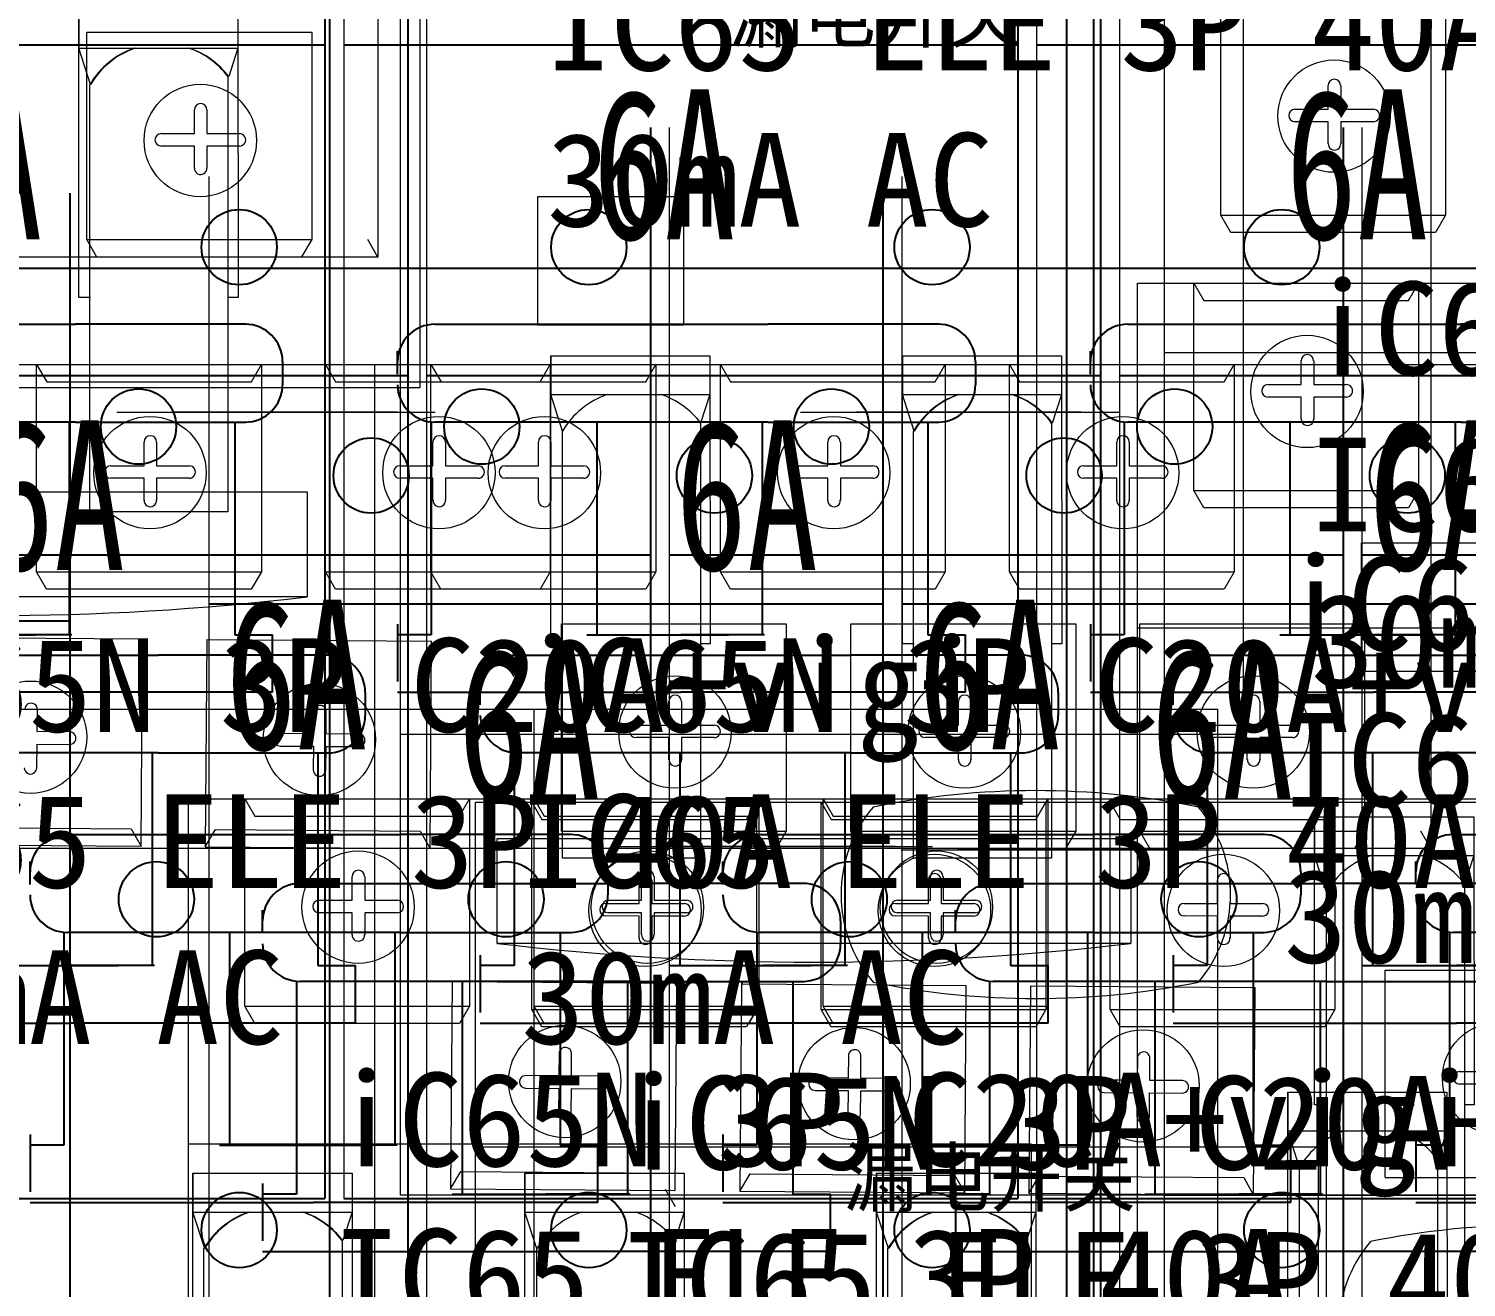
# Model space of a CAD drawing. Extents: x -21176 to 41123, y 80777 to 162275.
# Drawn here: x -18120.7 to -18043.9, y 81977.8 to 82045 of the extents above; entities that cross this region are included whole.
import ezdxf

# ---------------------------------------------------------------- set-up
doc = ezdxf.new("R2010")
doc.units = 0
doc.header["$MEASUREMENT"] = 0
doc.layers.add('TEXT', color=2, linetype='Continuous')
doc.layers.add('细实线层', color=7, linetype='Continuous')
doc.styles.add('ST', font='', dxfattribs={"width": 0.8, "height": 300})
doc.styles.get('ST').set_extended_font_data('SimSun')

msp = doc.modelspace()

# ---------------------------------------------------------------- linework, layer by layer
at = {"color": 0, "lineweight": -2}
for p, q in [((-18104.628, 82099.246), (-18104.628, 81961.746)), ((-18063.835, 82074.632), (-18063.835, 81937.132)), ((-18104.878, 82066.931), (-18104.878, 81982.5)), ((-18067.878, 82066.931), (-18067.878, 81982.5)), ((-18065.276, 82059.93), (-18065.276, 81922.43)), ((-18100.458, 82049.267), (-18100.458, 81964.837)), ((-18063.458, 82049.267), (-18063.458, 81964.837)), ((-18087.503, 82039.686), (-18087.503, 81955.256)), ((-18050.503, 82039.686), (-18050.503, 81955.256)), ((-18075.08, 82037.073), (-18075.08, 81952.642)), ((-18118.498, 82036.176), (-18118.498, 81951.746)), ((-17271.046, 82032.147), (-18201.046, 82032.147))]:
    msp.add_line(p, q, dxfattribs=at)
at = {"lineweight": 0}
for p, q in [((-18118.025, 82045.995), (-18118.025, 82043.921)), ((-18118.025, 82043.921), (-18109.523, 82043.921)), ((-18117.393, 82041.973), (-18118.025, 82043.921)), ((-18109.523, 82043.921), (-18110.02, 82042.401)), ((-18057.045, 82034.996), (-18045.045, 82034.996)), ((-18056.51, 82034.069), (-18057.045, 82034.996)), ((-18045.045, 82034.996), (-18045.581, 82034.07)), ((-18117.587, 82033.695), (-18105.587, 82033.695)), ((-18117.053, 82032.767), (-18117.587, 82033.695)), ((-18117.587, 82033.695), (-18105.587, 82033.695)), ((-18117.053, 82032.767), (-18117.587, 82033.695)), ((-18105.587, 82033.695), (-18106.124, 82032.769)), ((-18105.587, 82033.695), (-18106.124, 82032.769)), ((-18102.046, 82032.767), (-18102.58, 82033.695)), ((-18102.046, 82032.767), (-18102.58, 82033.695)), ((-18058.486, 82031.367), (-18057.949, 82030.441)), ((-18047.02, 82030.44), (-18046.486, 82031.367)), ((-18120.274, 82027.032), (-18119.738, 82026.106)), ((-18108.808, 82026.105), (-18108.274, 82027.032)), ((-18104.845, 82027.032), (-18104.308, 82026.106)), ((-18099.216, 82027.032), (-18098.679, 82026.106)), ((-18093.379, 82026.105), (-18092.845, 82027.032)), ((-18092.822, 82027.497), (-18092.822, 82025.423)), ((-18087.75, 82026.105), (-18087.216, 82027.032)), ((-18083.762, 82027.032), (-18083.226, 82026.106)), ((-18074.044, 82027.493), (-18074.044, 82025.419)), ((-18072.297, 82026.105), (-18071.762, 82027.032)), ((-18068.333, 82027.032), (-18067.797, 82026.106)), ((-18056.867, 82026.105), (-18056.333, 82027.032)), ((-18092.822, 82025.423), (-18084.319, 82025.423)), ((-18092.189, 82023.475), (-18092.822, 82025.423)), ((-18084.319, 82025.423), (-18084.817, 82023.903)), ((-18074.044, 82025.419), (-18065.541, 82025.419)), ((-18073.411, 82023.471), (-18074.044, 82025.419)), ((-18065.541, 82025.419), (-18066.039, 82023.899)), ((-18116, 82024.485), (-18099, 82024.485)), ((-18101, 82024.485), (-18113, 82024.485)), ((-18079.489, 82024.485), (-18062.489, 82024.485)), ((-18064.489, 82024.485), (-18076.489, 82024.485)), ((-18058.486, 82020.294), (-18046.486, 82020.294)), ((-18057.952, 82019.367), (-18058.486, 82020.294)), ((-18046.486, 82020.294), (-18047.022, 82019.368)), ((-18120.274, 82015.959), (-18108.274, 82015.959)), ((-18119.74, 82015.032), (-18120.274, 82015.959)), ((-18108.274, 82015.959), (-18108.811, 82015.034)), ((-18104.845, 82015.959), (-18092.845, 82015.959)), ((-18104.311, 82015.032), (-18104.845, 82015.959)), ((-18099.216, 82015.959), (-18087.216, 82015.959)), ((-18098.682, 82015.032), (-18099.216, 82015.959)), ((-18092.845, 82015.959), (-18093.382, 82015.034)), ((-18087.216, 82015.959), (-18087.752, 82015.034)), ((-18083.762, 82015.959), (-18071.762, 82015.959)), ((-18083.228, 82015.032), (-18083.762, 82015.959)), ((-18071.762, 82015.959), (-18072.299, 82015.034)), ((-18068.333, 82015.959), (-18056.333, 82015.959)), ((-18067.799, 82015.032), (-18068.333, 82015.959)), ((-18056.333, 82015.959), (-18056.87, 82015.034)), ((-18126.613, 82012.467), (-18114.613, 82012.375)), ((-18111.184, 82012.349), (-18099.185, 82012.257)), ((-18109.163, 82003.832), (-18108.626, 82002.907)), ((-18097.697, 82002.905), (-18097.163, 82003.832)), ((-18093.71, 82003.832), (-18093.173, 82002.907)), ((-18082.244, 82002.905), (-18081.71, 82003.832)), ((-18078.28, 82003.832), (-18077.744, 82002.907)), ((-18066.815, 82002.905), (-18066.28, 82003.832)), ((-18093.838, 82003.658), (-18093.301, 82002.733)), ((-18082.372, 82002.731), (-18081.838, 82003.658)), ((-18078.384, 82003.658), (-18077.848, 82002.733)), ((-18066.918, 82002.731), (-18066.384, 82003.658)), ((-18062.955, 82003.658), (-18062.418, 82002.733)), ((-18051.489, 82002.731), (-18050.955, 82003.658)), ((-18115.225, 82002.233), (-18114.698, 82001.302)), ((-18052.029, 82002.883), (-18052.029, 82000.809)), ((-18111.269, 82001.276), (-18110.725, 82002.198)), ((-18099.796, 82002.116), (-18099.269, 82001.184)), ((-18092.243, 82002.112), (-18080.243, 82002.112)), ((-18080.243, 82002.112), (-18080.779, 82001.186)), ((-18076.789, 82002.112), (-18064.789, 82002.112)), ((-18076.255, 82001.184), (-18076.789, 82002.112)), ((-18064.789, 82002.112), (-18065.326, 82001.186)), ((-18061.36, 82002.112), (-18049.36, 82002.112)), ((-18060.826, 82001.184), (-18061.36, 82002.112)), ((-18049.36, 82002.112), (-18049.897, 82001.186)), ((-18045.819, 82001.184), (-18046.353, 82002.112)), ((-18089.436, 82001.285), (-18072.436, 82001.285)), ((-18074.436, 82001.285), (-18086.436, 82001.285)), ((-18074.11, 82001.111), (-18057.11, 82001.111)), ((-18059.11, 82001.111), (-18071.11, 82001.111)), ((-18052.029, 82000.809), (-18043.526, 82000.809)), ((-18051.396, 81998.861), (-18052.029, 82000.809)), ((-18043.526, 82000.809), (-18044.024, 81999.289)), ((-18098.085, 81994.083), (-18086.085, 81993.991)), ((-18082.548, 81994.107), (-18082.632, 81993.965)), ((-18082.632, 81993.965), (-18070.632, 81993.873)), ((-18067.203, 81993.847), (-18055.203, 81993.755)), ((-18109.163, 81992.759), (-18097.163, 81992.759)), ((-18108.629, 81991.832), (-18109.163, 81992.759)), ((-18097.163, 81992.759), (-18097.7, 81991.834)), ((-18093.838, 81992.585), (-18081.838, 81992.585)), ((-18093.303, 81991.658), (-18093.838, 81992.585)), ((-18093.71, 81992.759), (-18081.71, 81992.759)), ((-18093.176, 81991.832), (-18093.71, 81992.759)), ((-18081.838, 81992.585), (-18082.374, 81991.66)), ((-18081.71, 81992.759), (-18082.246, 81991.834)), ((-18078.384, 81992.585), (-18066.384, 81992.585)), ((-18077.85, 81991.658), (-18078.384, 81992.585)), ((-18078.28, 81992.759), (-18066.28, 81992.759)), ((-18077.746, 81991.832), (-18078.28, 81992.759)), ((-18066.384, 81992.585), (-18066.921, 81991.66)), ((-18066.28, 81992.759), (-18066.817, 81991.834)), ((-18062.955, 81992.585), (-18050.955, 81992.585)), ((-18062.421, 81991.658), (-18062.955, 81992.585)), ((-18050.955, 81992.585), (-18051.492, 81991.66)), ((-18053.47, 81988.181), (-18053.47, 81986.107)), ((-18053.47, 81986.107), (-18044.967, 81986.107)), ((-18052.837, 81984.159), (-18053.47, 81986.107)), ((-18044.967, 81986.107), (-18045.465, 81984.587)), ((-18111.934, 81983.842), (-18111.934, 81981.769)), ((-18098.169, 81983.01), (-18097.625, 81983.932)), ((-18094.2, 81983.846), (-18094.2, 81981.772)), ((-18082.716, 81982.892), (-18082.172, 81983.814)), ((-18075.422, 81983.842), (-18075.422, 81981.769)), ((-18071.244, 81983.732), (-18070.717, 81982.801)), ((-18067.287, 81982.774), (-18066.744, 81983.696)), ((-18055.815, 81983.614), (-18055.288, 81982.683)), ((-18048.261, 81983.61), (-18036.261, 81983.61)), ((-18086.703, 81982.994), (-18086.176, 81982.062)), ((-18111.934, 81981.769), (-18103.431, 81981.769)), ((-18111.301, 81979.821), (-18111.934, 81981.769)), ((-18103.431, 81981.769), (-18103.929, 81980.249)), ((-18094.2, 81981.772), (-18085.697, 81981.772)), ((-18093.567, 81979.824), (-18094.2, 81981.772)), ((-18085.697, 81981.772), (-18086.195, 81980.252)), ((-18075.422, 81981.769), (-18066.919, 81981.769)), ((-18074.789, 81979.821), (-18075.422, 81981.769)), ((-18066.919, 81981.769), (-18067.417, 81980.249))]:
    msp.add_line(p, q, dxfattribs=at)
at = {"color": 0, "linetype": 'Continuous'}
for p, q in [((-18140.878, 82044.103), (-18104.878, 82044.103)), ((-18103.878, 82044.103), (-18067.878, 82044.103)), ((-18066.878, 82044.103), (-18030.878, 82044.103)), ((-18136.458, 82026.44), (-18100.458, 82026.44)), ((-18099.458, 82026.44), (-18063.458, 82026.44)), ((-18062.458, 82026.44), (-18026.458, 82026.44)), ((-18123.503, 82016.858), (-18087.503, 82016.858)), ((-18086.503, 82016.858), (-18050.503, 82016.858)), ((-18049.503, 82016.858), (-18013.503, 82016.858)), ((-18111.08, 82014.245), (-18075.08, 82014.245)), ((-18074.08, 82014.245), (-18038.08, 82014.245)), ((-18154.498, 82013.349), (-18118.498, 82013.349)), ((-18140.878, 81982.5), (-18104.878, 81982.5)), ((-18103.878, 81982.5), (-18067.878, 81982.5)), ((-18066.878, 81982.5), (-18030.878, 81982.5))]:
    msp.add_line(p, q, dxfattribs=at)
at = {"color": 0}
for p, q in [((-18136.003, 82029.177), (-18118.204, 82029.177)), ((-18109.103, 82029.177), (-18118.204, 82029.177)), ((-18099.003, 82029.177), (-18081.204, 82029.177)), ((-18072.103, 82029.177), (-18081.204, 82029.177)), ((-18062.003, 82029.177), (-18044.204, 82029.177)), ((-18035.103, 82029.177), (-18044.204, 82029.177)), ((-18101.003, 82026.515), (-18101.003, 82027.742)), ((-18064.003, 82026.515), (-18064.003, 82027.742)), ((-18107.143, 82027.178), (-18107.143, 82025.95)), ((-18070.143, 82027.178), (-18070.143, 82025.95)), ((-18118.204, 82023.95), (-18136.003, 82023.95)), ((-18118.529, 82023.95), (-18118.529, 82012.594)), ((-18118.204, 82023.95), (-18109.103, 82023.95)), ((-18109.687, 82023.95), (-18109.687, 82012.594)), ((-18099.198, 82023.95), (-18099.198, 82012.594)), ((-18081.204, 82023.95), (-18099.003, 82023.95)), ((-18090.356, 82023.95), (-18090.356, 82012.594)), ((-18081.529, 82023.95), (-18081.529, 82012.594)), ((-18081.204, 82023.95), (-18072.103, 82023.95)), ((-18072.687, 82023.95), (-18072.687, 82012.594)), ((-18062.198, 82023.95), (-18062.198, 82012.594)), ((-18044.204, 82023.95), (-18062.003, 82023.95)), ((-18053.356, 82023.95), (-18053.356, 82012.594)), ((-18044.529, 82023.95), (-18044.529, 82012.594)), ((-18044.204, 82023.95), (-18035.103, 82023.95)), ((-18101.003, 82013.159), (-18101.003, 82010.094)), ((-18064.003, 82013.159), (-18064.003, 82010.094)), ((-18127.888, 82012.594), (-18120.333, 82012.594)), ((-18118.399, 82012.594), (-18122.878, 82012.594)), ((-18118.529, 82012.594), (-18120.333, 82012.594)), ((-18109.687, 82012.594), (-18107.676, 82012.594)), ((-18099.198, 82012.594), (-18101.003, 82012.594)), ((-18090.888, 82012.594), (-18083.333, 82012.594)), ((-18090.356, 82012.594), (-18085.878, 82012.594)), ((-18081.399, 82012.594), (-18085.878, 82012.594)), ((-18081.529, 82012.594), (-18083.333, 82012.594)), ((-18072.687, 82012.594), (-18070.676, 82012.594)), ((-18062.198, 82012.594), (-18064.003, 82012.594)), ((-18053.888, 82012.594), (-18046.333, 82012.594)), ((-18053.356, 82012.594), (-18048.878, 82012.594)), ((-18044.399, 82012.594), (-18048.878, 82012.594)), ((-18044.529, 82012.594), (-18046.333, 82012.594)), ((-18131.583, 82011.514), (-18113.784, 82011.514)), ((-18104.683, 82011.514), (-18113.784, 82011.514)), ((-18094.583, 82011.514), (-18076.784, 82011.514)), ((-18067.683, 82011.514), (-18076.784, 82011.514)), ((-18057.583, 82011.514), (-18039.784, 82011.514)), ((-18096.583, 82008.851), (-18096.583, 82010.079)), ((-18059.583, 82008.851), (-18059.583, 82010.079)), ((-18107.676, 82009.529), (-18122.878, 82009.529)), ((-18102.723, 82009.514), (-18102.723, 82008.287)), ((-18101.003, 82009.529), (-18085.878, 82009.529)), ((-18070.676, 82009.529), (-18085.878, 82009.529)), ((-18065.723, 82009.514), (-18065.723, 82008.287)), ((-18064.003, 82009.529), (-18048.878, 82009.529)), ((-18033.676, 82009.529), (-18048.878, 82009.529)), ((-18113.784, 82006.286), (-18131.583, 82006.286)), ((-18114.109, 82006.286), (-18114.109, 81994.93)), ((-18113.784, 82006.286), (-18104.683, 82006.286)), ((-18105.266, 82006.286), (-18105.266, 81994.93)), ((-18094.778, 82006.286), (-18094.778, 81994.93)), ((-18076.784, 82006.286), (-18094.583, 82006.286)), ((-18085.936, 82006.286), (-18085.936, 81994.93)), ((-18077.109, 82006.286), (-18077.109, 81994.93)), ((-18076.784, 82006.286), (-18067.683, 82006.286)), ((-18068.266, 82006.286), (-18068.266, 81994.93)), ((-18057.778, 82006.286), (-18057.778, 81994.93)), ((-18039.784, 82006.286), (-18057.583, 82006.286)), ((-18048.936, 82006.286), (-18048.936, 81994.93)), ((-18118.628, 82001.933), (-18100.829, 82001.933)), ((-18091.729, 82001.933), (-18100.829, 82001.933)), ((-18081.628, 82001.933), (-18063.829, 82001.933)), ((-18054.729, 82001.933), (-18063.829, 82001.933)), ((-18044.628, 82001.933), (-18026.829, 82001.933)), ((-18120.628, 81999.27), (-18120.628, 82000.498)), ((-18089.768, 81999.933), (-18089.768, 81998.706)), ((-18083.628, 81999.27), (-18083.628, 82000.498)), ((-18052.768, 81999.933), (-18052.768, 81998.706)), ((-18046.628, 81999.27), (-18046.628, 82000.498)), ((-18106.205, 81999.32), (-18088.406, 81999.32)), ((-18079.306, 81999.32), (-18088.406, 81999.32)), ((-18069.205, 81999.32), (-18051.406, 81999.32)), ((-18042.306, 81999.32), (-18051.406, 81999.32)), ((-18108.205, 81996.657), (-18108.205, 81997.885)), ((-18071.205, 81996.657), (-18071.205, 81997.885)), ((-18077.345, 81997.32), (-18077.345, 81996.092)), ((-18118.824, 81996.705), (-18118.824, 81985.349)), ((-18100.829, 81996.705), (-18118.628, 81996.705)), ((-18109.981, 81996.705), (-18109.981, 81985.349)), ((-18101.154, 81996.705), (-18101.154, 81985.349)), ((-18100.829, 81996.705), (-18091.729, 81996.705)), ((-18092.312, 81996.705), (-18092.312, 81985.349)), ((-18081.824, 81996.705), (-18081.824, 81985.349)), ((-18063.829, 81996.705), (-18081.628, 81996.705)), ((-18072.981, 81996.705), (-18072.981, 81985.349)), ((-18064.154, 81996.705), (-18064.154, 81985.349)), ((-18063.829, 81996.705), (-18054.729, 81996.705)), ((-18055.312, 81996.705), (-18055.312, 81985.349)), ((-18044.824, 81996.705), (-18044.824, 81985.349)), ((-18026.829, 81996.705), (-18044.628, 81996.705)), ((-18096.583, 81995.495), (-18096.583, 81992.431)), ((-18059.583, 81995.495), (-18059.583, 81992.431)), ((-18123.468, 81994.93), (-18115.913, 81994.93)), ((-18122.936, 81994.93), (-18118.458, 81994.93)), ((-18113.979, 81994.93), (-18118.458, 81994.93)), ((-18114.109, 81994.93), (-18115.913, 81994.93)), ((-18105.266, 81994.93), (-18103.256, 81994.93)), ((-18094.778, 81994.93), (-18096.583, 81994.93)), ((-18086.468, 81994.93), (-18078.913, 81994.93)), ((-18085.936, 81994.93), (-18081.458, 81994.93)), ((-18076.979, 81994.93), (-18081.458, 81994.93)), ((-18077.109, 81994.93), (-18078.913, 81994.93)), ((-18068.266, 81994.93), (-18066.256, 81994.93)), ((-18057.778, 81994.93), (-18059.583, 81994.93)), ((-18049.468, 81994.93), (-18041.913, 81994.93)), ((-18048.936, 81994.93), (-18044.458, 81994.93)), ((-18039.979, 81994.93), (-18044.458, 81994.93)), ((-18106.401, 81994.092), (-18106.401, 81982.736)), ((-18088.406, 81994.092), (-18106.205, 81994.092)), ((-18097.558, 81994.092), (-18097.558, 81982.736)), ((-18088.731, 81994.092), (-18088.731, 81982.736)), ((-18088.406, 81994.092), (-18079.306, 81994.092)), ((-18079.889, 81994.092), (-18079.889, 81982.736)), ((-18069.401, 81994.092), (-18069.401, 81982.736)), ((-18051.406, 81994.092), (-18069.205, 81994.092)), ((-18060.558, 81994.092), (-18060.558, 81982.736)), ((-18051.731, 81994.092), (-18051.731, 81982.736)), ((-18051.406, 81994.092), (-18042.306, 81994.092)), ((-18133.583, 81991.866), (-18118.458, 81991.866)), ((-18103.256, 81991.866), (-18118.458, 81991.866)), ((-18096.583, 81991.866), (-18081.458, 81991.866)), ((-18066.256, 81991.866), (-18081.458, 81991.866)), ((-18059.583, 81991.866), (-18044.458, 81991.866)), ((-18029.256, 81991.866), (-18044.458, 81991.866)), ((-18120.628, 81985.914), (-18120.628, 81982.85)), ((-18118.824, 81985.349), (-18120.628, 81985.349)), ((-18110.513, 81985.349), (-18102.959, 81985.349)), ((-18109.981, 81985.349), (-18105.503, 81985.349)), ((-18101.025, 81985.349), (-18105.503, 81985.349)), ((-18101.154, 81985.349), (-18102.959, 81985.349)), ((-18092.312, 81985.349), (-18090.301, 81985.349)), ((-18083.628, 81985.914), (-18083.628, 81982.85)), ((-18081.824, 81985.349), (-18083.628, 81985.349)), ((-18073.513, 81985.349), (-18065.959, 81985.349)), ((-18072.981, 81985.349), (-18068.503, 81985.349)), ((-18064.025, 81985.349), (-18068.503, 81985.349)), ((-18064.154, 81985.349), (-18065.959, 81985.349)), ((-18055.312, 81985.349), (-18053.301, 81985.349)), ((-18046.628, 81985.914), (-18046.628, 81982.85)), ((-18044.824, 81985.349), (-18046.628, 81985.349)), ((-18108.205, 81983.301), (-18108.205, 81980.237)), ((-18071.205, 81983.301), (-18071.205, 81980.237)), ((-18120.628, 81982.285), (-18105.503, 81982.285)), ((-18106.401, 81982.736), (-18108.205, 81982.736)), ((-18090.301, 81982.285), (-18105.503, 81982.285)), ((-18098.09, 81982.736), (-18090.536, 81982.736)), ((-18097.558, 81982.736), (-18093.08, 81982.736)), ((-18088.602, 81982.736), (-18093.08, 81982.736)), ((-18088.731, 81982.736), (-18090.536, 81982.736)), ((-18083.628, 81982.285), (-18068.503, 81982.285)), ((-18079.889, 81982.736), (-18077.878, 81982.736)), ((-18069.401, 81982.736), (-18071.205, 81982.736)), ((-18053.301, 81982.285), (-18068.503, 81982.285)), ((-18061.09, 81982.736), (-18053.536, 81982.736)), ((-18060.558, 81982.736), (-18056.08, 81982.736)), ((-18051.602, 81982.736), (-18056.08, 81982.736)), ((-18051.731, 81982.736), (-18053.536, 81982.736)), ((-18046.628, 81982.285), (-18031.503, 81982.285)), ((-18108.205, 81979.672), (-18093.08, 81979.672)), ((-18077.878, 81979.672), (-18093.08, 81979.672)), ((-18071.205, 81979.672), (-18056.08, 81979.672)), ((-18040.878, 81979.672), (-18056.08, 81979.672))]:
    msp.add_line(p, q, dxfattribs=at)
at = {"lineweight": 0}
for points in [[(-18102.046, 82120.767), (-18102.046, 82032.767), (-18201.046, 82032.767), (-18201.046, 82120.767)], [(-18102.046, 82120.767), (-18102.046, 82032.767), (-18201.046, 82032.767), (-18201.046, 82120.767)], [(-18045.819, 82089.184), (-18045.819, 82001.184), (-18144.819, 82001.184), (-18144.819, 82089.184)], [(-18099.819, 82070.776), (-18099.819, 82025.776), (-18144.819, 82025.776), (-18144.819, 82070.776)], [(-18001.838, 82070.683), (-18001.838, 81982.683), (-18100.838, 81982.683), (-18100.838, 82070.683)], [(-18055.838, 82052.274), (-18055.838, 82007.274), (-18100.838, 82007.274), (-18100.838, 82052.274)], [(-17961.045, 82046.069), (-17961.045, 81958.069), (-18060.045, 81958.069), (-18060.045, 82046.069)], [(-18093.508, 82036.006), (-18085.735, 82036.006), (-18085.735, 82029.128), (-18093.508, 82029.128)], [(-17962.486, 82031.367), (-17962.486, 81943.367), (-18061.486, 81943.367), (-18061.486, 82031.367)], [(-18015.045, 82027.66), (-18015.045, 81982.66), (-18060.045, 81982.66), (-18060.045, 82027.66)], [(-18039.728, 82027.032), (-18039.728, 81939.032), (-18138.728, 81939.032), (-18138.728, 82027.032)], [(-18003.216, 82027.032), (-18003.216, 81939.032), (-18102.216, 81939.032), (-18102.216, 82027.032)], [(-18139.668, 82020.224), (-18105.832, 82020.224), (-18105.832, 82014.619), (-18139.668, 82014.619)], [(-18049.526, 82017.504), (-18041.753, 82017.504), (-18041.753, 82010.627), (-18049.526, 82010.627)], [(-18016.486, 82012.959), (-18016.486, 81967.959), (-18061.486, 81967.959), (-18061.486, 82012.959)], [(-18093.728, 82008.624), (-18093.728, 81963.624), (-18138.728, 81963.624), (-18138.728, 82008.624)], [(-18057.216, 82008.624), (-18057.216, 81963.624), (-18102.216, 81963.624), (-18102.216, 82008.624)], [(-18013.163, 82003.832), (-18013.163, 81915.832), (-18112.163, 81915.832), (-18112.163, 82003.832)], [(-17997.838, 82003.658), (-17997.838, 81915.658), (-18096.838, 81915.658), (-18096.838, 82003.658)], [(-18095.686, 82001.722), (-18061.85, 82001.722), (-18061.85, 81996.118), (-18095.686, 81996.118)], [(-18067.163, 81985.424), (-18067.163, 81940.424), (-18112.163, 81940.424), (-18112.163, 81985.424)], [(-18051.838, 81985.25), (-18051.838, 81940.25), (-18096.838, 81940.25), (-18096.838, 81985.25)]]:
    msp.add_lwpolyline(points, close=True, dxfattribs=at)
for points in [[(-18117.393, 82030.605), (-18118.025, 82030.605), (-18118.025, 82045.995), (-18109.525, 82045.995), (-18109.507, 82030.605), (-18110.02, 82030.605)], [(-18057.045, 82034.996), (-18057.045, 82046.069), (-18045.045, 82046.069), (-18045.045, 82034.996)], [(-18117.587, 82033.695), (-18117.587, 82044.767), (-18105.587, 82044.767), (-18105.587, 82033.695)], [(-18117.587, 82033.695), (-18117.587, 82044.767), (-18105.587, 82044.767), (-18105.587, 82033.695)], [(-18113.909, 82043.921), (-18113.585, 82043.921)], [(-18110.059, 82042.404), (-18110.059, 82019.161), (-18117.432, 82019.161), (-18117.432, 82041.976)], [(-18051.311, 82040.66), (-18051.311, 82041.923)], [(-18050.643, 82041.923), (-18050.639, 82041.923), (-18050.639, 82040.66)], [(-18111.853, 82039.358), (-18111.853, 82040.621)], [(-18111.853, 82039.358), (-18111.853, 82040.621)], [(-18111.185, 82040.621), (-18111.181, 82040.621), (-18111.181, 82039.358)], [(-18111.185, 82040.621), (-18111.181, 82040.621), (-18111.181, 82039.358)], [(-18053.079, 82040.66), (-18051.311, 82040.66)], [(-18050.639, 82040.66), (-18048.898, 82040.66), (-18048.898, 82040.656)], [(-18051.311, 82039.991), (-18053.079, 82039.992)], [(-18051.307, 82038.805), (-18051.311, 82038.805), (-18051.311, 82039.991)], [(-18048.898, 82039.988), (-18050.639, 82039.99)], [(-18050.639, 82039.99), (-18050.639, 82038.805)], [(-18113.622, 82039.358), (-18111.853, 82039.358)], [(-18113.622, 82039.358), (-18111.853, 82039.358)], [(-18111.181, 82039.358), (-18109.441, 82039.358), (-18109.441, 82039.354)], [(-18111.181, 82039.358), (-18109.441, 82039.358), (-18109.441, 82039.354)], [(-18111.853, 82038.689), (-18113.622, 82038.691)], [(-18111.853, 82038.689), (-18113.622, 82038.691)], [(-18111.849, 82037.504), (-18111.853, 82037.504), (-18111.853, 82038.689)], [(-18111.849, 82037.504), (-18111.853, 82037.504), (-18111.853, 82038.689)], [(-18109.441, 82038.687), (-18111.181, 82038.688)], [(-18111.181, 82038.688), (-18111.181, 82037.504)], [(-18109.441, 82038.687), (-18111.181, 82038.688)], [(-18111.181, 82038.688), (-18111.181, 82037.504)], [(-18045.582, 82034.069), (-18056.51, 82034.069)], [(-18106.125, 82032.767), (-18117.053, 82032.767)], [(-18106.125, 82032.767), (-18117.053, 82032.767)], [(-18058.486, 82020.294), (-18058.486, 82031.367), (-18046.486, 82031.367), (-18046.486, 82020.294)], [(-18057.948, 82030.44), (-18047.02, 82030.44)], [(-18120.274, 82015.959), (-18120.274, 82027.032), (-18108.274, 82027.032), (-18108.274, 82015.959)], [(-18104.845, 82015.959), (-18104.845, 82027.032), (-18092.845, 82027.032), (-18092.845, 82015.959)], [(-18099.216, 82015.959), (-18099.216, 82027.032), (-18087.216, 82027.032), (-18087.216, 82015.959)], [(-18092.189, 82012.107), (-18092.822, 82012.107), (-18092.822, 82027.497), (-18084.322, 82027.497), (-18084.303, 82012.107), (-18084.817, 82012.107)], [(-18083.762, 82015.959), (-18083.762, 82027.032), (-18071.762, 82027.032), (-18071.762, 82015.959)], [(-18073.411, 82012.104), (-18074.044, 82012.104), (-18074.044, 82027.493), (-18065.544, 82027.493), (-18065.525, 82012.104), (-18066.039, 82012.104)], [(-18068.333, 82015.959), (-18068.333, 82027.032), (-18056.333, 82027.032), (-18056.333, 82015.959)], [(-18052.752, 82025.958), (-18052.752, 82027.221)], [(-18052.084, 82027.221), (-18052.08, 82027.221), (-18052.08, 82025.958)], [(-18119.737, 82026.105), (-18108.808, 82026.105)], [(-18104.307, 82026.105), (-18093.379, 82026.105)], [(-18098.678, 82026.105), (-18087.75, 82026.105)], [(-18083.225, 82026.105), (-18072.297, 82026.105)], [(-18067.796, 82026.105), (-18056.867, 82026.105)], [(-18088.705, 82025.423), (-18088.381, 82025.423)], [(-18069.927, 82025.419), (-18069.603, 82025.419)], [(-18054.52, 82025.958), (-18052.752, 82025.958)], [(-18052.752, 82025.289), (-18054.52, 82025.29)], [(-18052.748, 82024.103), (-18052.752, 82024.103), (-18052.752, 82025.289)], [(-18052.08, 82025.958), (-18050.339, 82025.958), (-18050.339, 82025.954)], [(-18050.339, 82025.286), (-18052.08, 82025.288)], [(-18052.08, 82025.288), (-18052.08, 82024.103)], [(-18084.817, 82023.903), (-18084.817, 82000.66), (-18092.189, 82000.66), (-18092.189, 82023.475)], [(-18066.078, 82023.903), (-18066.078, 82000.66), (-18073.45, 82000.66), (-18073.45, 82023.475)], [(-18114.54, 82021.623), (-18114.54, 82022.886)], [(-18113.872, 82022.886), (-18113.868, 82022.886), (-18113.868, 82021.623)], [(-18099.111, 82021.623), (-18099.111, 82022.886)], [(-18098.443, 82022.886), (-18098.439, 82022.886), (-18098.439, 82021.623)], [(-18093.482, 82021.623), (-18093.482, 82022.886)], [(-18092.814, 82022.886), (-18092.81, 82022.886), (-18092.81, 82021.623)], [(-18078.028, 82021.623), (-18078.028, 82022.886)], [(-18077.361, 82022.886), (-18077.357, 82022.886), (-18077.357, 82021.623)], [(-18062.599, 82021.623), (-18062.599, 82022.886)], [(-18061.931, 82022.886), (-18061.927, 82022.886), (-18061.927, 82021.623)], [(-18116.309, 82021.623), (-18114.54, 82021.623)], [(-18113.868, 82021.623), (-18112.128, 82021.623), (-18112.128, 82021.619)], [(-18100.879, 82021.623), (-18099.111, 82021.623)], [(-18098.439, 82021.623), (-18096.699, 82021.623), (-18096.699, 82021.619)], [(-18095.25, 82021.623), (-18093.482, 82021.623)], [(-18092.81, 82021.623), (-18091.07, 82021.623), (-18091.07, 82021.619)], [(-18079.797, 82021.623), (-18078.028, 82021.623)], [(-18077.357, 82021.623), (-18075.616, 82021.623), (-18075.616, 82021.619)], [(-18064.368, 82021.623), (-18062.599, 82021.623)], [(-18061.927, 82021.623), (-18060.187, 82021.623), (-18060.187, 82021.619)], [(-18114.54, 82020.954), (-18116.309, 82020.955)], [(-18114.536, 82019.768), (-18114.54, 82019.768), (-18114.54, 82020.954)], [(-18112.128, 82020.951), (-18113.868, 82020.953)], [(-18113.868, 82020.953), (-18113.868, 82019.768)], [(-18099.111, 82020.954), (-18100.879, 82020.955)], [(-18099.107, 82019.768), (-18099.111, 82019.768), (-18099.111, 82020.954)], [(-18096.699, 82020.951), (-18098.439, 82020.953)], [(-18098.439, 82020.953), (-18098.439, 82019.768)], [(-18093.482, 82020.954), (-18095.25, 82020.955)], [(-18093.478, 82019.768), (-18093.482, 82019.768), (-18093.482, 82020.954)], [(-18091.07, 82020.951), (-18092.81, 82020.953)], [(-18092.81, 82020.953), (-18092.81, 82019.768)], [(-18078.028, 82020.954), (-18079.797, 82020.955)], [(-18078.024, 82019.768), (-18078.028, 82019.768), (-18078.028, 82020.954)], [(-18075.616, 82020.951), (-18077.357, 82020.953)], [(-18077.357, 82020.953), (-18077.357, 82019.768)], [(-18062.599, 82020.954), (-18064.368, 82020.955)], [(-18062.595, 82019.768), (-18062.599, 82019.768), (-18062.599, 82020.954)], [(-18060.187, 82020.951), (-18061.927, 82020.953)], [(-18061.927, 82020.953), (-18061.927, 82019.768)], [(-18047.023, 82019.367), (-18057.952, 82019.367)], [(-18108.812, 82015.032), (-18119.74, 82015.032)], [(-18093.382, 82015.032), (-18104.311, 82015.032)], [(-18087.753, 82015.032), (-18098.682, 82015.032)], [(-18072.3, 82015.032), (-18083.228, 82015.032)], [(-18056.871, 82015.032), (-18067.799, 82015.032)], [(-18092.243, 82002.112), (-18092.243, 82013.184), (-18080.243, 82013.184), (-18080.243, 82002.112)], [(-18076.789, 82002.112), (-18076.789, 82013.184), (-18064.789, 82013.184), (-18064.789, 82002.112)], [(-18061.36, 82002.112), (-18061.36, 82013.184), (-18049.36, 82013.184), (-18049.36, 82002.112)], [(-18126.613, 82012.467), (-18126.698, 82001.394), (-18114.698, 82001.302), (-18114.613, 82012.375)], [(-18111.184, 82012.349), (-18111.269, 82001.276), (-18099.269, 82001.184), (-18099.185, 82012.257)], [(-18120.246, 82007.424), (-18120.237, 82008.609)], [(-18105.475, 82008.496), (-18105.479, 82008.496), (-18105.488, 82007.311)], [(-18104.817, 82007.306), (-18104.808, 82008.491)], [(-18086.509, 82007.775), (-18086.509, 82009.038)], [(-18085.841, 82009.038), (-18085.837, 82009.038), (-18085.837, 82007.775)], [(-18071.055, 82007.775), (-18071.055, 82009.038)], [(-18070.387, 82009.038), (-18070.383, 82009.038), (-18070.383, 82007.775)], [(-18055.626, 82007.775), (-18055.626, 82009.038)], [(-18054.958, 82009.038), (-18054.954, 82009.038), (-18054.954, 82007.775)], [(-18088.277, 82007.775), (-18086.509, 82007.775)], [(-18085.837, 82007.775), (-18084.096, 82007.775), (-18084.096, 82007.771)], [(-18072.824, 82007.775), (-18071.055, 82007.775)], [(-18070.383, 82007.775), (-18068.643, 82007.775), (-18068.643, 82007.771)], [(-18057.394, 82007.775), (-18055.626, 82007.775)], [(-18054.954, 82007.775), (-18053.214, 82007.775), (-18053.214, 82007.771)], [(-18118.505, 82007.412), (-18120.246, 82007.424)], [(-18105.488, 82007.311), (-18107.257, 82007.322)], [(-18103.076, 82007.294), (-18104.817, 82007.306)], [(-18086.509, 82007.106), (-18088.277, 82007.108)], [(-18086.505, 82005.921), (-18086.509, 82005.921), (-18086.509, 82007.106)], [(-18084.096, 82007.104), (-18085.837, 82007.105)], [(-18085.837, 82007.105), (-18085.837, 82005.921)], [(-18071.055, 82007.106), (-18072.824, 82007.108)], [(-18071.051, 82005.921), (-18071.055, 82005.921), (-18071.055, 82007.106)], [(-18068.643, 82007.104), (-18070.383, 82007.105)], [(-18070.383, 82007.105), (-18070.383, 82005.921)], [(-18055.626, 82007.106), (-18057.394, 82007.108)], [(-18055.622, 82005.921), (-18055.626, 82005.921), (-18055.626, 82007.106)], [(-18053.214, 82007.104), (-18054.954, 82007.105)], [(-18054.954, 82007.105), (-18054.954, 82005.921)], [(-18120.264, 82005.491), (-18120.26, 82005.491), (-18120.251, 82006.754)], [(-18120.251, 82006.754), (-18118.51, 82006.741), (-18118.51, 82006.745)], [(-18107.262, 82006.655), (-18105.494, 82006.641)], [(-18105.494, 82006.641), (-18105.503, 82005.378)], [(-18104.835, 82005.373), (-18104.831, 82005.373), (-18104.822, 82006.636)], [(-18104.822, 82006.636), (-18103.081, 82006.623), (-18103.081, 82006.627)], [(-18109.163, 81992.759), (-18109.163, 82003.832), (-18097.163, 82003.832), (-18097.163, 81992.759)], [(-18093.71, 81992.759), (-18093.71, 82003.832), (-18081.71, 82003.832), (-18081.71, 81992.759)], [(-18078.28, 81992.759), (-18078.28, 82003.832), (-18066.28, 82003.832), (-18066.28, 81992.759)], [(-18093.838, 81992.585), (-18093.838, 82003.658), (-18081.838, 82003.658), (-18081.838, 81992.585)], [(-18078.384, 81992.585), (-18078.384, 82003.658), (-18066.384, 82003.658), (-18066.384, 81992.585)], [(-18062.955, 81992.585), (-18062.955, 82003.658), (-18050.955, 82003.658), (-18050.955, 81992.585)], [(-18126.153, 82002.317), (-18115.225, 82002.233)], [(-18108.626, 82002.905), (-18097.697, 82002.905)], [(-18093.3, 82002.731), (-18082.372, 82002.731)], [(-18093.172, 82002.905), (-18082.244, 82002.905)], [(-18077.847, 82002.731), (-18066.918, 82002.731)], [(-18077.743, 82002.905), (-18066.815, 82002.905)], [(-18062.417, 82002.731), (-18051.489, 82002.731)], [(-18051.396, 81987.493), (-18052.029, 81987.493), (-18052.029, 82002.883), (-18043.529, 82002.883), (-18043.51, 81987.493), (-18044.024, 81987.493)], [(-18110.724, 82002.199), (-18099.796, 82002.116)], [(-18080.78, 82001.184), (-18091.708, 82001.184)], [(-18065.327, 82001.184), (-18076.255, 82001.184)], [(-18049.897, 82001.184), (-18060.826, 82001.184)], [(-18047.912, 82000.809), (-18047.588, 82000.809)], [(-18103.429, 81998.423), (-18103.429, 81999.686)], [(-18102.761, 81999.686), (-18102.757, 81999.686), (-18102.757, 81998.423)], [(-18088.104, 81998.249), (-18088.104, 81999.512)], [(-18087.976, 81998.423), (-18087.976, 81999.686)], [(-18087.436, 81999.512), (-18087.432, 81999.512), (-18087.432, 81998.249)], [(-18087.308, 81999.686), (-18087.304, 81999.686), (-18087.304, 81998.423)], [(-18072.65, 81998.249), (-18072.65, 81999.512)], [(-18072.546, 81998.423), (-18072.546, 81999.686)], [(-18071.982, 81999.512), (-18071.978, 81999.512), (-18071.978, 81998.249)], [(-18071.879, 81999.686), (-18071.875, 81999.686), (-18071.875, 81998.423)], [(-18057.221, 81998.249), (-18057.221, 81999.512)], [(-18056.553, 81999.512), (-18056.549, 81999.512), (-18056.549, 81998.249)], [(-18044.024, 81999.289), (-18044.024, 81976.046), (-18051.396, 81976.046), (-18051.396, 81998.861)], [(-18105.198, 81998.423), (-18103.429, 81998.423)], [(-18102.757, 81998.423), (-18101.017, 81998.423), (-18101.017, 81998.419)], [(-18089.744, 81998.423), (-18087.976, 81998.423)], [(-18087.304, 81998.423), (-18085.563, 81998.423), (-18085.563, 81998.419)], [(-18074.315, 81998.423), (-18072.546, 81998.423)], [(-18071.875, 81998.423), (-18070.134, 81998.423), (-18070.134, 81998.419)], [(-18103.429, 81997.754), (-18105.198, 81997.756)], [(-18103.425, 81996.569), (-18103.429, 81996.569), (-18103.429, 81997.754)], [(-18101.017, 81997.752), (-18102.757, 81997.753)], [(-18102.757, 81997.753), (-18102.757, 81996.569)], [(-18089.872, 81998.249), (-18088.104, 81998.249)], [(-18087.976, 81997.754), (-18089.744, 81997.756)], [(-18087.972, 81996.569), (-18087.976, 81996.569), (-18087.976, 81997.754)], [(-18087.432, 81998.249), (-18085.691, 81998.249), (-18085.691, 81998.245)], [(-18085.563, 81997.752), (-18087.304, 81997.753)], [(-18087.304, 81997.753), (-18087.304, 81996.569)], [(-18074.419, 81998.249), (-18072.65, 81998.249)], [(-18072.546, 81997.754), (-18074.315, 81997.756)], [(-18072.542, 81996.569), (-18072.546, 81996.569), (-18072.546, 81997.754)], [(-18071.978, 81998.249), (-18070.238, 81998.249), (-18070.238, 81998.245)], [(-18070.134, 81997.752), (-18071.875, 81997.753)], [(-18071.875, 81997.753), (-18071.875, 81996.569)], [(-18058.989, 81998.249), (-18057.221, 81998.249)], [(-18056.549, 81998.249), (-18054.809, 81998.249), (-18054.809, 81998.245)], [(-18088.104, 81997.58), (-18089.872, 81997.581)], [(-18088.1, 81996.395), (-18088.104, 81996.395), (-18088.104, 81997.58)], [(-18085.691, 81997.577), (-18087.432, 81997.579)], [(-18087.432, 81997.579), (-18087.432, 81996.395)], [(-18072.65, 81997.58), (-18074.419, 81997.581)], [(-18072.646, 81996.395), (-18072.65, 81996.395), (-18072.65, 81997.58)], [(-18070.238, 81997.577), (-18071.978, 81997.579)], [(-18071.978, 81997.579), (-18071.978, 81996.395)], [(-18057.221, 81997.58), (-18058.989, 81997.581)], [(-18057.217, 81996.395), (-18057.221, 81996.395), (-18057.221, 81997.58)], [(-18054.809, 81997.577), (-18056.549, 81997.579)], [(-18056.549, 81997.579), (-18056.549, 81996.395)], [(-18048.261, 81983.61), (-18048.261, 81994.683), (-18036.261, 81994.683), (-18036.261, 81983.61)], [(-18098.085, 81994.083), (-18098.169, 81983.01), (-18086.169, 81982.919), (-18086.085, 81993.991)], [(-18082.632, 81993.965), (-18082.716, 81982.892), (-18070.717, 81982.801), (-18070.632, 81993.873)], [(-18067.203, 81993.847), (-18067.287, 81982.774), (-18055.288, 81982.683), (-18055.203, 81993.755)], [(-18097.701, 81991.832), (-18108.629, 81991.832)], [(-18082.375, 81991.658), (-18093.303, 81991.658)], [(-18082.247, 81991.832), (-18093.176, 81991.832)], [(-18066.922, 81991.658), (-18077.85, 81991.658)], [(-18066.818, 81991.832), (-18077.746, 81991.832)], [(-18051.492, 81991.658), (-18062.421, 81991.658)], [(-18092.376, 81990.23), (-18092.38, 81990.23), (-18092.389, 81989.045)], [(-18091.717, 81989.04), (-18091.708, 81990.225)], [(-18076.923, 81990.112), (-18076.927, 81990.112), (-18076.936, 81988.927)], [(-18076.264, 81988.922), (-18076.255, 81990.107)], [(-18061.494, 81989.994), (-18061.498, 81989.994), (-18061.507, 81988.809)], [(-18060.835, 81988.804), (-18060.826, 81989.989)], [(-18044.296, 81989.274), (-18042.527, 81989.274)], [(-18092.389, 81989.045), (-18094.157, 81989.057)], [(-18089.977, 81989.029), (-18091.717, 81989.04)], [(-18076.936, 81988.927), (-18078.704, 81988.939)], [(-18074.524, 81988.911), (-18076.264, 81988.922)], [(-18061.507, 81988.809), (-18063.275, 81988.821)], [(-18059.095, 81988.793), (-18060.835, 81988.804)], [(-18042.527, 81988.604), (-18044.296, 81988.606)], [(-18094.162, 81988.389), (-18092.394, 81988.375)], [(-18092.394, 81988.375), (-18092.404, 81987.113)], [(-18091.736, 81987.107), (-18091.732, 81987.107), (-18091.722, 81988.37)], [(-18091.722, 81988.37), (-18089.982, 81988.357), (-18089.982, 81988.361)], [(-18078.709, 81988.271), (-18076.941, 81988.257)], [(-18076.941, 81988.257), (-18076.951, 81986.994)], [(-18076.283, 81986.989), (-18076.279, 81986.989), (-18076.269, 81988.252)], [(-18076.269, 81988.252), (-18074.529, 81988.239), (-18074.529, 81988.243)], [(-18063.28, 81988.153), (-18061.512, 81988.14)], [(-18061.512, 81988.14), (-18061.522, 81986.877)], [(-18060.854, 81986.872), (-18060.85, 81986.872), (-18060.84, 81988.134)], [(-18060.84, 81988.134), (-18059.1, 81988.121), (-18059.1, 81988.125)], [(-18052.837, 81972.791), (-18053.47, 81972.791), (-18053.47, 81988.181), (-18044.97, 81988.181), (-18044.951, 81972.791), (-18045.465, 81972.791)], [(-18049.354, 81986.107), (-18049.029, 81986.107)], [(-18045.465, 81984.587), (-18045.465, 81961.344), (-18052.837, 81961.344), (-18052.837, 81984.159)], [(-18111.301, 81968.453), (-18111.934, 81968.453), (-18111.934, 81983.842), (-18103.434, 81983.842), (-18103.415, 81968.453), (-18103.929, 81968.453)], [(-18097.625, 81983.933), (-18086.697, 81983.85)], [(-18093.567, 81968.456), (-18094.2, 81968.456), (-18094.2, 81983.846), (-18085.7, 81983.846), (-18085.681, 81968.456), (-18086.195, 81968.456)], [(-18082.172, 81983.815), (-18071.244, 81983.732)], [(-18074.789, 81968.453), (-18075.422, 81968.453), (-18075.422, 81983.842), (-18066.922, 81983.842), (-18066.903, 81968.453), (-18067.417, 81968.453)], [(-18066.743, 81983.697), (-18055.815, 81983.614)], [(-18036.799, 81982.683), (-18047.727, 81982.683)], [(-18107.817, 81981.769), (-18107.493, 81981.769)], [(-18090.084, 81981.772), (-18089.759, 81981.772)], [(-18071.306, 81981.769), (-18070.981, 81981.769)], [(-18103.968, 81980.252), (-18103.968, 81957.009), (-18111.34, 81957.009), (-18111.34, 81979.824)], [(-18086.195, 81980.252), (-18086.195, 81957.009), (-18093.567, 81957.009), (-18093.567, 81979.824)], [(-18067.456, 81980.252), (-18067.456, 81957.009), (-18074.828, 81957.009), (-18074.828, 81979.824)]]:
    msp.add_lwpolyline(points, dxfattribs=at)
for centre in [(-18050.993, 82040.289), (-18111.535, 82038.987), (-18111.535, 82038.987), (-18052.434, 82025.587), (-18114.222, 82021.252), (-18098.793, 82021.252), (-18093.164, 82021.252), (-18077.71, 82021.252), (-18062.281, 82021.252), (-18120.602, 82007.128), (-18105.173, 82007.01), (-18086.191, 82007.404), (-18070.737, 82007.404), (-18055.308, 82007.404), (-18103.111, 81998.052), (-18087.786, 81997.878), (-18087.658, 81998.052), (-18072.332, 81997.878), (-18072.228, 81998.052), (-18056.903, 81997.878), (-18092.073, 81988.744), (-18076.62, 81988.626), (-18061.191, 81988.508), (-18042.209, 81988.903)]:
    msp.add_circle(centre, 3, dxfattribs=at)
at = {"color": 0, "linetype": 'Continuous'}
for centre in [(-18109.458, 82033.293), (-18090.788, 82033.293), (-18072.458, 82033.293), (-18053.788, 82033.293), (-18114.834, 82023.712), (-18096.503, 82023.712), (-18077.834, 82023.712), (-18059.503, 82023.712), (-18102.411, 82021.099), (-18084.08, 82021.099), (-18065.411, 82021.099), (-18047.08, 82021.099), (-18113.878, 81998.474), (-18095.208, 81998.474), (-18076.878, 81998.474), (-18058.208, 81998.474), (-18109.458, 81980.811), (-18090.788, 81980.811), (-18072.458, 81980.811), (-18053.788, 81980.811)]:
    msp.add_circle(centre, 2.01, dxfattribs=at)
at = {"lineweight": 0}
for centre, radius, start, end in [((-18113.602, 82039.719), 4.446, 109.04694, 149.48137), ((-18113.563, 82039.715), 4.446, 108.91118, 149.48137), ((-18113.602, 82039.719), 4.446, 37.16595, 70.95306), ((-18113.563, 82039.715), 4.446, 37.16595, 71.08882), ((-18050.977, 82041.923), 0.334, 0, 180), ((-18111.519, 82040.621), 0.334, 0, 180), ((-18111.519, 82040.621), 0.334, 0, 180), ((-18053.079, 82040.326), 0.334, 90, 270), ((-18048.898, 82040.322), 0.334, 269.89106, 90), ((-18113.622, 82039.025), 0.334, 90, 270), ((-18113.622, 82039.025), 0.334, 90, 270), ((-18109.441, 82039.021), 0.334, 269.89106, 90), ((-18109.441, 82039.021), 0.334, 269.89106, 90), ((-18050.993, 82040.289), 1.5, 257.76427, 257.93591), ((-18050.973, 82038.805), 0.334, 177.13099, 4.40977), ((-18050.993, 82040.289), 1.5, 283.60485, 283.64369), ((-18111.515, 82037.504), 0.334, 177.13099, 4.40977), ((-18111.515, 82037.504), 0.334, 177.13099, 4.40977), ((-18111.535, 82038.987), 1.5, 283.60485, 283.64369), ((-18111.535, 82038.987), 1.5, 283.60485, 283.64369), ((-18111.535, 82038.987), 1.5, 257.76427, 257.93591), ((-18111.535, 82038.987), 1.5, 257.76427, 257.93591), ((-18052.418, 82027.221), 0.334, 0, 180), ((-18088.359, 82021.217), 4.446, 108.91118, 149.48137), ((-18088.359, 82021.217), 4.446, 37.16595, 71.08882), ((-18069.62, 82021.217), 4.446, 109.04694, 149.48137), ((-18069.581, 82021.214), 4.446, 108.91118, 149.48137), ((-18069.62, 82021.217), 4.446, 37.16595, 70.95306), ((-18069.581, 82021.214), 4.446, 37.16595, 71.08882), ((-18054.52, 82025.624), 0.334, 90, 270), ((-18050.339, 82025.62), 0.334, 269.89106, 90), ((-18052.434, 82025.587), 1.5, 257.76427, 257.93591), ((-18052.414, 82024.103), 0.334, 177.13099, 4.40977), ((-18052.434, 82025.587), 1.5, 283.60485, 283.64369), ((-18114.206, 82022.886), 0.334, 0, 180), ((-18098.777, 82022.886), 0.334, 0, 180), ((-18093.148, 82022.886), 0.334, 0, 180), ((-18077.695, 82022.886), 0.334, 0, 180), ((-18062.265, 82022.886), 0.334, 0, 180), ((-18116.309, 82021.289), 0.334, 90, 270), ((-18112.128, 82021.285), 0.334, 269.89106, 90), ((-18100.879, 82021.289), 0.334, 90, 270), ((-18096.699, 82021.285), 0.334, 269.89106, 90), ((-18095.25, 82021.289), 0.334, 90, 270), ((-18091.07, 82021.285), 0.334, 269.89106, 90), ((-18079.797, 82021.289), 0.334, 90, 270), ((-18075.616, 82021.285), 0.334, 269.89106, 90), ((-18064.368, 82021.289), 0.334, 90, 270), ((-18060.187, 82021.285), 0.334, 269.89106, 90), ((-18114.222, 82021.252), 1.5, 257.76427, 257.93591), ((-18114.202, 82019.768), 0.334, 177.13099, 4.40977), ((-18114.222, 82021.252), 1.5, 283.60485, 283.64369), ((-18098.793, 82021.252), 1.5, 257.76427, 257.93591), ((-18098.773, 82019.768), 0.334, 177.13099, 4.40977), ((-18098.793, 82021.252), 1.5, 283.60485, 283.64369), ((-18093.164, 82021.252), 1.5, 257.76427, 257.93591), ((-18093.144, 82019.768), 0.334, 177.13099, 4.40977), ((-18093.164, 82021.252), 1.5, 283.60485, 283.64369), ((-18077.71, 82021.252), 1.5, 257.76427, 257.93591), ((-18077.691, 82019.768), 0.334, 177.13099, 4.40977), ((-18077.71, 82021.252), 1.5, 283.60485, 283.64369), ((-18062.281, 82021.252), 1.5, 257.76427, 257.93591), ((-18062.261, 82019.768), 0.334, 177.13099, 4.40977), ((-18062.281, 82021.252), 1.5, 283.60485, 283.64369), ((-18122.75, 82157.442), 143.821, 263.24454, 276.75546), ((-18086.175, 82009.038), 0.334, 0, 180), ((-18070.721, 82009.038), 0.334, 0, 180), ((-18055.292, 82009.038), 0.334, 0, 180), ((-18120.57, 82008.611), 0.334, 355.15261, 182.43139), ((-18120.602, 82007.128), 1.5, 75.91869, 75.95753), ((-18105.173, 82007.01), 1.5, 101.62647, 101.79811), ((-18105.142, 82008.493), 0.334, 355.15261, 182.43139), ((-18105.173, 82007.01), 1.5, 75.91869, 75.95753), ((-18088.277, 82007.442), 0.334, 90, 270), ((-18084.096, 82007.438), 0.334, 269.89106, 90), ((-18072.824, 82007.442), 0.334, 90, 270), ((-18068.643, 82007.438), 0.334, 269.89106, 90), ((-18057.394, 82007.442), 0.334, 90, 270), ((-18053.214, 82007.438), 0.334, 269.89106, 90), ((-18118.508, 82007.078), 0.334, 269.56238, 89.67132), ((-18107.259, 82006.989), 0.334, 89.56238, 269.56238), ((-18103.079, 82006.961), 0.334, 269.56238, 89.67132), ((-18120.598, 82005.494), 0.334, 179.56238, 359.56238), ((-18105.169, 82005.376), 0.334, 179.56238, 359.56238), ((-18086.191, 82007.404), 1.5, 257.76427, 257.93591), ((-18086.171, 82005.921), 0.334, 177.13099, 4.40977), ((-18086.191, 82007.404), 1.5, 283.60485, 283.64369), ((-18070.737, 82007.404), 1.5, 257.76427, 257.93591), ((-18070.717, 82005.921), 0.334, 177.13099, 4.40977), ((-18070.737, 82007.404), 1.5, 283.60485, 283.64369), ((-18055.308, 82007.404), 1.5, 257.76427, 257.93591), ((-18055.288, 82005.921), 0.334, 177.13099, 4.40977), ((-18055.308, 82007.404), 1.5, 283.60485, 283.64369), ((-18066.922, 81960.72), 43.553, 78.49252, 101.50748), ((-18070.076, 81998.723), 7.244, 139.82169, 220.17831), ((-18063.768, 81998.723), 7.244, 319.82169, 40.17831), ((-18047.566, 81996.603), 4.446, 108.91118, 149.48137), ((-18047.566, 81996.603), 4.446, 37.16595, 71.08882), ((-18103.095, 81999.686), 0.334, 0, 180), ((-18087.642, 81999.686), 0.334, 0, 180), ((-18072.212, 81999.686), 0.334, 0, 180), ((-18087.77, 81999.512), 0.334, 0, 180), ((-18072.316, 81999.512), 0.334, 0, 180), ((-18056.887, 81999.512), 0.334, 0, 180), ((-18105.198, 81998.089), 0.334, 90, 270), ((-18101.017, 81998.085), 0.334, 269.89106, 90), ((-18089.744, 81998.089), 0.334, 90, 270), ((-18085.563, 81998.085), 0.334, 269.89106, 90), ((-18074.315, 81998.089), 0.334, 90, 270), ((-18070.134, 81998.085), 0.334, 269.89106, 90), ((-18089.872, 81997.915), 0.334, 90, 270), ((-18085.691, 81997.911), 0.334, 269.89106, 90), ((-18074.419, 81997.915), 0.334, 90, 270), ((-18070.238, 81997.911), 0.334, 269.89106, 90), ((-18058.989, 81997.915), 0.334, 90, 270), ((-18054.809, 81997.911), 0.334, 269.89106, 90), ((-18103.111, 81998.052), 1.5, 257.76427, 257.93591), ((-18103.091, 81996.569), 0.334, 177.13099, 4.40977), ((-18103.111, 81998.052), 1.5, 283.60485, 283.64369), ((-18078.768, 82138.941), 143.821, 263.24454, 276.75546), ((-18087.786, 81997.878), 1.5, 257.76427, 257.93591), ((-18087.766, 81996.395), 0.334, 177.13099, 4.40977), ((-18087.658, 81998.052), 1.5, 257.76427, 257.93591), ((-18087.638, 81996.569), 0.334, 177.13099, 4.40977), ((-18087.786, 81997.878), 1.5, 283.60485, 283.64369), ((-18087.658, 81998.052), 1.5, 283.60485, 283.64369), ((-18072.332, 81997.878), 1.5, 257.76427, 257.93591), ((-18072.312, 81996.395), 0.334, 177.13099, 4.40977), ((-18072.228, 81998.052), 1.5, 257.76427, 257.93591), ((-18072.208, 81996.569), 0.334, 177.13099, 4.40977), ((-18072.332, 81997.878), 1.5, 283.60485, 283.64369), ((-18072.228, 81998.052), 1.5, 283.60485, 283.64369), ((-18056.903, 81997.878), 1.5, 257.76427, 257.93591), ((-18056.883, 81996.395), 0.334, 177.13099, 4.40977), ((-18056.903, 81997.878), 1.5, 283.60485, 283.64369), ((-18066.922, 82036.727), 43.553, 258.49252, 281.50748), ((-18092.073, 81988.744), 1.5, 101.62647, 101.79811), ((-18092.042, 81990.227), 0.334, 355.15261, 182.43139), ((-18092.073, 81988.744), 1.5, 75.91869, 75.95753), ((-18076.62, 81988.626), 1.5, 101.62647, 101.79811), ((-18076.589, 81990.109), 0.334, 355.15261, 182.43139), ((-18076.62, 81988.626), 1.5, 75.91869, 75.95753), ((-18061.191, 81988.508), 1.5, 101.62647, 101.79811), ((-18061.16, 81989.992), 0.334, 355.15261, 182.43139), ((-18061.191, 81988.508), 1.5, 75.91869, 75.95753), ((-18044.296, 81988.94), 0.334, 90, 270), ((-18094.16, 81988.723), 0.334, 89.56238, 269.56238), ((-18089.979, 81988.695), 0.334, 269.56238, 89.67132), ((-18078.707, 81988.605), 0.334, 89.56238, 269.56238), ((-18074.526, 81988.577), 0.334, 269.56238, 89.67132), ((-18063.278, 81988.487), 0.334, 89.56238, 269.56238), ((-18059.097, 81988.459), 0.334, 269.56238, 89.67132), ((-18092.07, 81987.11), 0.334, 179.56238, 359.56238), ((-18076.617, 81986.992), 0.334, 179.56238, 359.56238), ((-18061.188, 81986.874), 0.334, 179.56238, 359.56238), ((-18049.008, 81981.901), 4.446, 108.91118, 149.48137), ((-18049.008, 81981.901), 4.446, 37.16595, 71.08882), ((-18107.51, 81977.566), 4.446, 109.04694, 149.48137), ((-18107.471, 81977.563), 4.446, 108.91118, 149.48137), ((-18107.51, 81977.566), 4.446, 37.16595, 70.95306), ((-18107.471, 81977.563), 4.446, 37.16595, 71.08882), ((-18089.738, 81977.566), 4.446, 108.91118, 149.48137), ((-18089.738, 81977.566), 4.446, 37.16595, 71.08882), ((-18070.999, 81977.566), 4.446, 109.04694, 149.48137), ((-18070.96, 81977.563), 4.446, 108.91118, 149.48137), ((-18070.999, 81977.566), 4.446, 37.16595, 70.95306), ((-18070.96, 81977.563), 4.446, 37.16595, 71.08882), ((-18040.358, 81937.52), 43.553, 78.49252, 101.50748), ((-18043.511, 81975.523), 7.244, 139.82169, 220.17831)]:
    msp.add_arc(centre, radius, start, end, dxfattribs=at)
at = {"color": 0}
for centre, start, end in [((-18109.143, 82027.178), 0, 90), ((-18099.003, 82027.177), 90, 180), ((-18072.143, 82027.178), 0, 90), ((-18062.003, 82027.177), 90, 180), ((-18109.143, 82025.95), 270, 0), ((-18099.003, 82025.95), 180, 270), ((-18072.143, 82025.95), 270, 0), ((-18062.003, 82025.95), 180, 270), ((-18104.723, 82009.514), 0, 90), ((-18094.583, 82009.514), 90, 180), ((-18067.723, 82009.514), 0, 90), ((-18057.583, 82009.514), 90, 180), ((-18104.723, 82008.287), 270, 0), ((-18094.583, 82008.286), 180, 270), ((-18067.723, 82008.287), 270, 0), ((-18057.583, 82008.286), 180, 270), ((-18118.628, 81999.933), 90, 180), ((-18091.768, 81999.933), 0, 90), ((-18081.628, 81999.933), 90, 180), ((-18054.768, 81999.933), 0, 90), ((-18044.628, 81999.933), 90, 180), ((-18106.205, 81997.32), 90, 180), ((-18079.345, 81997.32), 0, 90), ((-18069.205, 81997.32), 90, 180), ((-18118.628, 81998.705), 180, 270), ((-18091.768, 81998.706), 270, 0), ((-18081.628, 81998.705), 180, 270), ((-18054.768, 81998.706), 270, 0), ((-18044.628, 81998.705), 180, 270), ((-18106.205, 81996.092), 180, 270), ((-18079.345, 81996.092), 270, 0), ((-18069.205, 81996.092), 180, 270)]:
    msp.add_arc(centre, 2, start, end, dxfattribs=at)
at = {"layer": 'TEXT', "linetype": 'Continuous'}
for p, q in [((-18107.676, 82009.529), (-18107.676, 82012.594)), ((-18070.676, 82009.529), (-18070.676, 82012.594)), ((-18103.256, 81991.866), (-18103.256, 81994.93)), ((-18066.256, 81991.866), (-18066.256, 81994.93)), ((-18090.301, 81982.285), (-18090.301, 81985.349)), ((-18053.301, 81982.285), (-18053.301, 81985.349)), ((-18077.878, 81979.672), (-18077.878, 81982.736))]:
    msp.add_line(p, q, dxfattribs=at)
at = {"layer": '细实线层', "lineweight": 0}
for p, q in [((-18103.878, 82066.931), (-18103.878, 81982.5)), ((-18066.878, 82066.931), (-18066.878, 81982.5)), ((-18099.458, 82049.267), (-18099.458, 81964.837)), ((-18062.458, 82049.267), (-18062.458, 81964.837)), ((-18086.503, 82039.686), (-18086.503, 81955.256)), ((-18049.503, 82039.686), (-18049.503, 81955.256)), ((-18111.08, 82037.073), (-18111.08, 81952.642)), ((-18074.08, 82037.073), (-18074.08, 81952.642))]:
    msp.add_line(p, q, dxfattribs=at)

# ---------------------------------------------------------------- texts
at = {"char_height": 5, "width": 64.03936, "attachment_point": 1}
for insert in [(-18093.026, 82056.061), (-18052.233, 82031.448), (-18053.675, 82016.746), (-18130.917, 82012.411), (-18094.405, 82012.411), (-18104.352, 81989.211), (-18089.027, 81989.037)]:
    msp.add_mtext('iC65N 3P C20A+vigi IC65 ELE 3P 40A 30mA AC', dxfattribs=dict(at, insert=insert))
at = {"lineweight": 0, "char_height": 3, "attachment_point": 1}
for insert in [(-18083.267, 82047.27), (-18077.176, 81985.118)]:
    msp.add_mtext_dynamic_manual_height_columns('漏电开关', width=19.33541, gutter_width=1, heights=[0], dxfattribs=dict(at, insert=insert))
at = {"layer": 'TEXT', "color": 0, "style": 'ST', "width": 0.7}
for p in [(-18127.578, 82033.718), (-18090.578, 82033.718), (-18053.578, 82033.718), (-18123.158, 82016.055), (-18086.158, 82016.055), (-18049.158, 82016.055), (-18110.203, 82006.474), (-18073.203, 82006.474), (-18097.78, 82003.861), (-18060.78, 82003.861)]:
    msp.add_text('6A', height=8, dxfattribs=at).set_placement(p)

doc.saveas('drawing.dxf')
